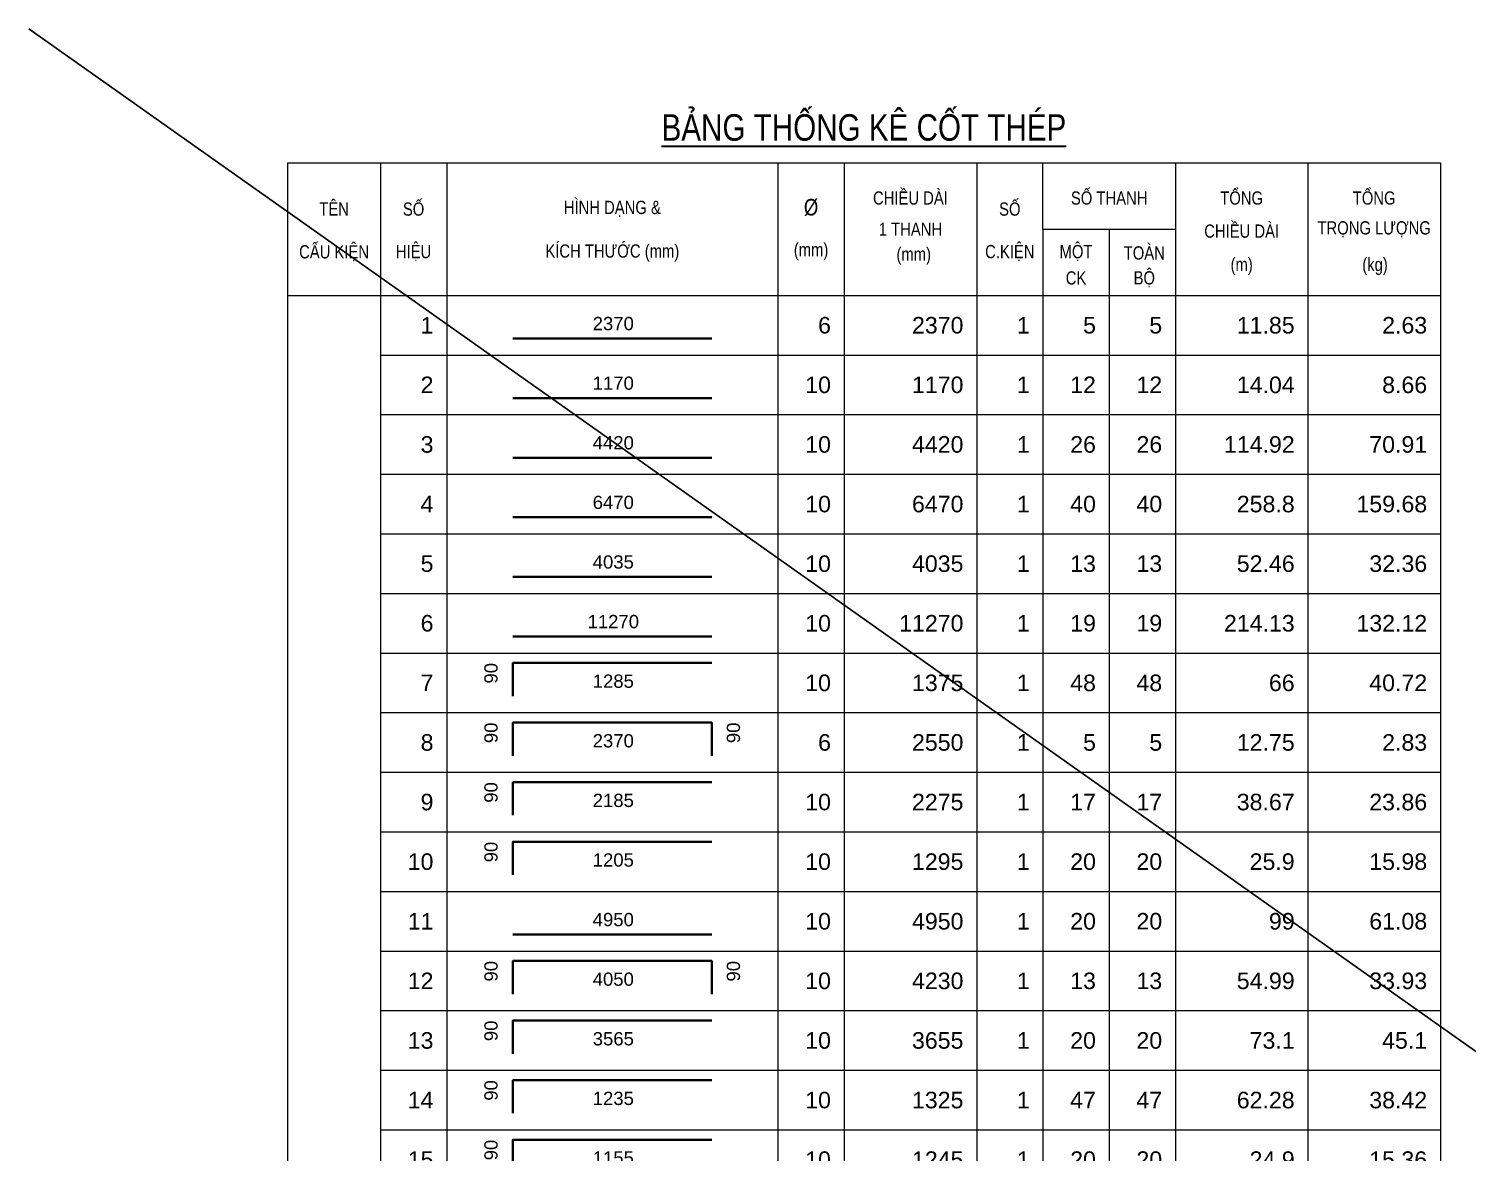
# Model space of a CAD drawing. Header units: millimetres. Extents: x -529861 to -223882, y -171969 to 61504.
# Drawn here: x -329811 to -315046, y -160501 to -148965 of the extents above; entities that cross this region are included whole.
import ezdxf
from ezdxf.enums import TextEntityAlignment as Align

# ---------------------------------------------------------------- set-up
doc = ezdxf.new("R2010")
doc.units = ezdxf.units.MM
doc.header["$LTSCALE"] = 5000
for name, color, linetype, lineweight in [('kata_net khung', 3, 'Continuous', 20), ('kata_text', 7, 'Continuous', 30), ('kata_thep chu', 1, 'Continuous', 35)]:
    doc.layers.add(name, color=color, linetype=linetype, lineweight=lineweight)
doc.layers.add('KCS_Plotter', color=11, linetype='Continuous', plot=False)
doc.styles.add('kata_text', font='arial.ttf', dxfattribs={"width": 0.8})

# ---------------------------------------------------------------- blocks, each defined once
blk = doc.blocks.new('dang01')
at = {"layer": 'kata_net khung'}
for p, q in [((0, 0), (0, -900)), ((1405, 0), (1405, -900)), ((2405, 0), (2405, -900)), ((7405, 0), (7405, -900)), ((8405, 0), (8405, -900)), ((10405, 0), (10405, -900)), ((11405, 0), (11405, -900)), ((12405, 0), (12405, -900)), ((13405, 0), (13405, -900)), ((15405, 0), (15405, -900)), ((17405, 0), (17405, -900)), ((1405, -900), (17405, -900))]:
    blk.add_line(p, q, dxfattribs=at)
at = {"layer": 'kata_thep chu'}
blk.add_line((3405, -650), (6405, -650), dxfattribs=at)
at = {"layer": 'kata_text', "style": 'kata_text'}
for p in [(2205, -450), (8205, -450), (10205, -450), (11205, -450), (12205, -450), (13205, -450), (15205, -450), (17205, -450)]:
    blk.add_attdef('D03', text='', height=250, dxfattribs=at).set_placement(p, align=Align.MIDDLE_RIGHT)
blk.add_attdef('00000000', text='', height=200, dxfattribs=at).set_placement((4920, -425), align=Align.MIDDLE_CENTER)
blk = doc.blocks.new('dang03')
at = {"layer": 'kata_net khung'}
for p, q in [((0, 0), (0, -900)), ((1405, 0), (1405, -900)), ((2405, 0), (2405, -900)), ((7405, 0), (7405, -900)), ((8405, 0), (8405, -900)), ((10405, 0), (10405, -900)), ((11405, 0), (11405, -900)), ((12405, 0), (12405, -900)), ((13405, 0), (13405, -900)), ((15405, 0), (15405, -900)), ((17405, 0), (17405, -900)), ((1405, -900), (17405, -900))]:
    blk.add_line(p, q, dxfattribs=at)
at = {"layer": 'kata_thep chu'}
blk.add_lwpolyline([(3405, -650), (3405, -150), (6405, -150)], dxfattribs=at)
at = {"layer": 'kata_text', "style": 'kata_text'}
blk.add_attdef('09', text='', height=200, rotation=90, dxfattribs=at).set_placement((3073, -150), align=Align.MIDDLE_RIGHT)
for tag, p in [('10', (2205, -450)), ('07', (8205, -450)), ('06', (10205, -450)), ('05', (11205, -450)), ('04', (12205, -450)), ('03', (13205, -450)), ('02', (15205, -450)), ('01', (17205, -450))]:
    blk.add_attdef(tag, text='', height=250, dxfattribs=at).set_placement(p, align=Align.MIDDLE_RIGHT)
blk.add_attdef('08', text='', height=200, dxfattribs=at).set_placement((4920, -425), align=Align.MIDDLE_CENTER)
blk = doc.blocks.new('dang04')
at = {"layer": 'kata_net khung'}
for p, q in [((0, 0), (0, -900)), ((1405, 0), (1405, -900)), ((2405, 0), (2405, -900)), ((7405, 0), (7405, -900)), ((8405, 0), (8405, -900)), ((10405, 0), (10405, -900)), ((11405, 0), (11405, -900)), ((12405, 0), (12405, -900)), ((13405, 0), (13405, -900)), ((15405, 0), (15405, -900)), ((17405, 0), (17405, -900)), ((1405, -900), (17405, -900))]:
    blk.add_line(p, q, dxfattribs=at)
at = {"layer": 'kata_thep chu'}
blk.add_lwpolyline([(3405, -650), (3405, -150), (6405, -150), (6405, -650)], dxfattribs=at)
at = {"layer": 'kata_text', "style": 'kata_text'}
for p in [(3073, -150), (6733, -150)]:
    blk.add_attdef('D03', text='', height=200, rotation=90, dxfattribs=at).set_placement(p, align=Align.MIDDLE_RIGHT)
for p in [(2205, -450), (8205, -450), (10205, -450), (11205, -450), (12205, -450), (13205, -450), (15205, -450), (17205, -450)]:
    blk.add_attdef('D03', text='', height=250, dxfattribs=at).set_placement(p, align=Align.MIDDLE_RIGHT)
blk.add_attdef('D03', text='', height=200, dxfattribs=at).set_placement((4920, -425), align=Align.MIDDLE_CENTER)
blk = doc.blocks.new('Tieude')
at = {"layer": 'kata_net khung'}
for p, q in [((0, 2000), (0, 0)), ((0, 2000), (17405, 2000)), ((1405, 2000), (1405, 0)), ((2405, 2000), (2405, 0)), ((7405, 2000), (7405, 0)), ((8405, 2000), (8405, 0)), ((10405, 2000), (10405, 0)), ((11405, 1000), (11405, 2000)), ((13405, 2000), (13405, 0)), ((15405, 2000), (15405, 0)), ((17405, 2000), (17405, 0)), ((11405, 1000), (13405, 1000)), ((11405, 1000), (11405, 0)), ((12405, 1000), (12405, 0)), ((0, 0), (17405, 0))]:
    blk.add_line(p, q, dxfattribs=at)
at = {"layer": 'kata_text', "style": 'kata_text', "width": 0.8}
for s, height, p in [('%%UBẢNG THỐNG KÊ CỐT THÉP', 400, (8703, 2594)), ('CHIỀU DÀI', 200, (9405, 1500)), ('SỐ THANH', 200, (12405, 1500)), ('TỔNG', 200, (14405, 1500)), ('TỔNG', 200, (16405, 1500)), ('TÊN', 200, (705, 1333)), ('SỐ', 200, (1905, 1333)), ('HÌNH DẠNG &', 200, (4905, 1333)), ('%%C', 250, (7905, 1333)), ('SỐ', 200, (10905, 1333)), ('1 THANH', 200, (9405, 1000)), ('CHIỀU DÀI', 200, (14405, 1000)), ('TRỌNG LƯỢNG', 200, (16405, 1000)), ('CẤU KIỆN', 200, (705, 667)), ('HIỆU', 200, (1905, 667)), ('KÍCH THƯỚC (mm)', 200, (4905, 667)), ('(mm)', 200, (7905, 667)), ('(mm)', 200, (9455, 599)), ('C.KIỆN', 200, (10905, 667)), ('MỘT', 200, (11905, 667)), ('TOÀN', 200, (12935, 667)), ('(m)', 200, (14405, 443)), ('(kg)', 200, (16418, 443)), ('CK', 200, (11905, 264)), ('BỘ', 200, (12935, 271))]:
    blk.add_text(s, height=height, dxfattribs=at).set_placement(p, align=Align.MIDDLE)

msp = doc.modelspace()

# ---------------------------------------------------------------- linework, layer by layer
at = {"layer": 'KCS_Plotter', "linetype": 'ByBlock', "ltscale": 1500}
msp.add_line((-329811.02, -148964.82), (-297279.39, -171969.32), dxfattribs=at)

# ---------------------------------------------------------------- block references
at = {"layer": 'kata_net khung', "linetype": 'ByBlock', "ltscale": 1500, "xscale": 0.68, "yscale": 0.68, "zscale": 0.68}
msp.add_blockref('Tieude', (-327156.41, -151703.11), dxfattribs=at)
at = {"layer": 'kata_net khung', "linetype": 'ByBlock', "ltscale": 1500}
ref = msp.add_blockref('dang01', (-327156.41, -151703.11), dxfattribs=dict(at, xscale=0.68, yscale=0.68, zscale=0.68))
ref.add_attrib('D03', '1', dxfattribs={"layer": 'kata_text', "height": 170, "style": 'kata_text'}).set_placement((-325656.81, -152009.11), align=Align.MIDDLE_RIGHT)
ref.add_attrib('00000000', '2370', dxfattribs={"layer": 'kata_text', "height": 136, "style": 'kata_text'}).set_placement((-323811.07, -151991.93), align=Align.MIDDLE_CENTER)
ref.add_attrib('D03', '6', dxfattribs={"layer": 'kata_text', "height": 170, "style": 'kata_text'}).set_placement((-321576.81, -152009.11), align=Align.MIDDLE_RIGHT)
ref.add_attrib('D03', '2370', dxfattribs={"layer": 'kata_text', "height": 170, "style": 'kata_text'}).set_placement((-320216.81, -152009.11), align=Align.MIDDLE_RIGHT)
ref.add_attrib('D03', '1', dxfattribs={"layer": 'kata_text', "height": 170, "style": 'kata_text'}).set_placement((-319536.81, -152009.11), align=Align.MIDDLE_RIGHT)
ref.add_attrib('D03', '5', dxfattribs={"layer": 'kata_text', "height": 170, "style": 'kata_text'}).set_placement((-318856.81, -152009.11), align=Align.MIDDLE_RIGHT)
ref.add_attrib('D03', '5', dxfattribs={"layer": 'kata_text', "height": 170, "style": 'kata_text'}).set_placement((-318176.81, -152008.88), align=Align.MIDDLE_RIGHT)
ref.add_attrib('D03', '11.85', dxfattribs={"layer": 'kata_text', "height": 170, "style": 'kata_text'}).set_placement((-316816.81, -152009.11), align=Align.MIDDLE_RIGHT)
ref.add_attrib('D03', '2.63', dxfattribs={"layer": 'kata_text', "height": 170, "style": 'kata_text'}).set_placement((-315456.81, -152009.11), align=Align.MIDDLE_RIGHT)
ref = msp.add_blockref('dang01', (-327156.41, -152315.11), dxfattribs=dict(at, xscale=0.68, yscale=0.68, zscale=0.68))
ref.add_attrib('D03', '2', dxfattribs={"layer": 'kata_text', "height": 170, "style": 'kata_text'}).set_placement((-325656.81, -152621.11), align=Align.MIDDLE_RIGHT)
ref.add_attrib('00000000', '1170', dxfattribs={"layer": 'kata_text', "height": 136, "style": 'kata_text'}).set_placement((-323811.07, -152603.93), align=Align.MIDDLE_CENTER)
ref.add_attrib('D03', '10', dxfattribs={"layer": 'kata_text', "height": 170, "style": 'kata_text'}).set_placement((-321576.81, -152621.11), align=Align.MIDDLE_RIGHT)
ref.add_attrib('D03', '1170', dxfattribs={"layer": 'kata_text', "height": 170, "style": 'kata_text'}).set_placement((-320216.81, -152621.11), align=Align.MIDDLE_RIGHT)
ref.add_attrib('D03', '1', dxfattribs={"layer": 'kata_text', "height": 170, "style": 'kata_text'}).set_placement((-319536.81, -152621.11), align=Align.MIDDLE_RIGHT)
ref.add_attrib('D03', '12', dxfattribs={"layer": 'kata_text', "height": 170, "style": 'kata_text'}).set_placement((-318856.81, -152621.11), align=Align.MIDDLE_RIGHT)
ref.add_attrib('D03', '12', dxfattribs={"layer": 'kata_text', "height": 170, "style": 'kata_text'}).set_placement((-318176.81, -152620.88), align=Align.MIDDLE_RIGHT)
ref.add_attrib('D03', '14.04', dxfattribs={"layer": 'kata_text', "height": 170, "style": 'kata_text'}).set_placement((-316816.81, -152621.11), align=Align.MIDDLE_RIGHT)
ref.add_attrib('D03', '8.66', dxfattribs={"layer": 'kata_text', "height": 170, "style": 'kata_text'}).set_placement((-315456.81, -152621.11), align=Align.MIDDLE_RIGHT)
ref = msp.add_blockref('dang01', (-327156.41, -152927.11), dxfattribs=dict(at, xscale=0.68, yscale=0.68, zscale=0.68))
ref.add_attrib('D03', '3', dxfattribs={"layer": 'kata_text', "height": 170, "style": 'kata_text'}).set_placement((-325656.81, -153233.11), align=Align.MIDDLE_RIGHT)
ref.add_attrib('00000000', '4420', dxfattribs={"layer": 'kata_text', "height": 136, "style": 'kata_text'}).set_placement((-323811.07, -153215.93), align=Align.MIDDLE_CENTER)
ref.add_attrib('D03', '10', dxfattribs={"layer": 'kata_text', "height": 170, "style": 'kata_text'}).set_placement((-321576.81, -153233.11), align=Align.MIDDLE_RIGHT)
ref.add_attrib('D03', '4420', dxfattribs={"layer": 'kata_text', "height": 170, "style": 'kata_text'}).set_placement((-320216.81, -153233.11), align=Align.MIDDLE_RIGHT)
ref.add_attrib('D03', '1', dxfattribs={"layer": 'kata_text', "height": 170, "style": 'kata_text'}).set_placement((-319536.81, -153233.11), align=Align.MIDDLE_RIGHT)
ref.add_attrib('D03', '26', dxfattribs={"layer": 'kata_text', "height": 170, "style": 'kata_text'}).set_placement((-318856.81, -153233.11), align=Align.MIDDLE_RIGHT)
ref.add_attrib('D03', '26', dxfattribs={"layer": 'kata_text', "height": 170, "style": 'kata_text'}).set_placement((-318176.81, -153232.88), align=Align.MIDDLE_RIGHT)
ref.add_attrib('D03', '114.92', dxfattribs={"layer": 'kata_text', "height": 170, "style": 'kata_text'}).set_placement((-316816.81, -153233.11), align=Align.MIDDLE_RIGHT)
ref.add_attrib('D03', '70.91', dxfattribs={"layer": 'kata_text', "height": 170, "style": 'kata_text'}).set_placement((-315456.81, -153233.11), align=Align.MIDDLE_RIGHT)
ref = msp.add_blockref('dang01', (-327156.41, -153539.11), dxfattribs=dict(at, xscale=0.68, yscale=0.68, zscale=0.68))
ref.add_attrib('D03', '4', dxfattribs={"layer": 'kata_text', "height": 170, "style": 'kata_text'}).set_placement((-325656.81, -153845.11), align=Align.MIDDLE_RIGHT)
ref.add_attrib('00000000', '6470', dxfattribs={"layer": 'kata_text', "height": 136, "style": 'kata_text'}).set_placement((-323811.07, -153827.93), align=Align.MIDDLE_CENTER)
ref.add_attrib('D03', '10', dxfattribs={"layer": 'kata_text', "height": 170, "style": 'kata_text'}).set_placement((-321576.81, -153845.11), align=Align.MIDDLE_RIGHT)
ref.add_attrib('D03', '6470', dxfattribs={"layer": 'kata_text', "height": 170, "style": 'kata_text'}).set_placement((-320216.81, -153845.11), align=Align.MIDDLE_RIGHT)
ref.add_attrib('D03', '1', dxfattribs={"layer": 'kata_text', "height": 170, "style": 'kata_text'}).set_placement((-319536.81, -153845.11), align=Align.MIDDLE_RIGHT)
ref.add_attrib('D03', '40', dxfattribs={"layer": 'kata_text', "height": 170, "style": 'kata_text'}).set_placement((-318856.81, -153845.11), align=Align.MIDDLE_RIGHT)
ref.add_attrib('D03', '40', dxfattribs={"layer": 'kata_text', "height": 170, "style": 'kata_text'}).set_placement((-318176.81, -153844.88), align=Align.MIDDLE_RIGHT)
ref.add_attrib('D03', '258.8', dxfattribs={"layer": 'kata_text', "height": 170, "style": 'kata_text'}).set_placement((-316816.81, -153845.11), align=Align.MIDDLE_RIGHT)
ref.add_attrib('D03', '159.68', dxfattribs={"layer": 'kata_text', "height": 170, "style": 'kata_text'}).set_placement((-315456.81, -153845.11), align=Align.MIDDLE_RIGHT)
ref = msp.add_blockref('dang01', (-327156.41, -154151.11), dxfattribs=dict(at, xscale=0.68, yscale=0.68, zscale=0.68))
ref.add_attrib('D03', '5', dxfattribs={"layer": 'kata_text', "height": 170, "style": 'kata_text'}).set_placement((-325656.81, -154457.11), align=Align.MIDDLE_RIGHT)
ref.add_attrib('00000000', '4035', dxfattribs={"layer": 'kata_text', "height": 136, "style": 'kata_text'}).set_placement((-323811.07, -154439.93), align=Align.MIDDLE_CENTER)
ref.add_attrib('D03', '10', dxfattribs={"layer": 'kata_text', "height": 170, "style": 'kata_text'}).set_placement((-321576.81, -154457.11), align=Align.MIDDLE_RIGHT)
ref.add_attrib('D03', '4035', dxfattribs={"layer": 'kata_text', "height": 170, "style": 'kata_text'}).set_placement((-320216.81, -154457.11), align=Align.MIDDLE_RIGHT)
ref.add_attrib('D03', '1', dxfattribs={"layer": 'kata_text', "height": 170, "style": 'kata_text'}).set_placement((-319536.81, -154457.11), align=Align.MIDDLE_RIGHT)
ref.add_attrib('D03', '13', dxfattribs={"layer": 'kata_text', "height": 170, "style": 'kata_text'}).set_placement((-318856.81, -154457.11), align=Align.MIDDLE_RIGHT)
ref.add_attrib('D03', '13', dxfattribs={"layer": 'kata_text', "height": 170, "style": 'kata_text'}).set_placement((-318176.81, -154456.88), align=Align.MIDDLE_RIGHT)
ref.add_attrib('D03', '52.46', dxfattribs={"layer": 'kata_text', "height": 170, "style": 'kata_text'}).set_placement((-316816.81, -154457.11), align=Align.MIDDLE_RIGHT)
ref.add_attrib('D03', '32.36', dxfattribs={"layer": 'kata_text', "height": 170, "style": 'kata_text'}).set_placement((-315456.81, -154457.11), align=Align.MIDDLE_RIGHT)
ref = msp.add_blockref('dang01', (-327156.41, -154763.11), dxfattribs=dict(at, xscale=0.68, yscale=0.68, zscale=0.68))
ref.add_attrib('D03', '6', dxfattribs={"layer": 'kata_text', "height": 170, "style": 'kata_text'}).set_placement((-325656.81, -155069.11), align=Align.MIDDLE_RIGHT)
ref.add_attrib('00000000', '11270', dxfattribs={"layer": 'kata_text', "height": 136, "style": 'kata_text'}).set_placement((-323811.07, -155051.93), align=Align.MIDDLE_CENTER)
ref.add_attrib('D03', '10', dxfattribs={"layer": 'kata_text', "height": 170, "style": 'kata_text'}).set_placement((-321576.81, -155069.11), align=Align.MIDDLE_RIGHT)
ref.add_attrib('D03', '11270', dxfattribs={"layer": 'kata_text', "height": 170, "style": 'kata_text'}).set_placement((-320216.81, -155069.11), align=Align.MIDDLE_RIGHT)
ref.add_attrib('D03', '1', dxfattribs={"layer": 'kata_text', "height": 170, "style": 'kata_text'}).set_placement((-319536.81, -155069.11), align=Align.MIDDLE_RIGHT)
ref.add_attrib('D03', '19', dxfattribs={"layer": 'kata_text', "height": 170, "style": 'kata_text'}).set_placement((-318856.81, -155069.11), align=Align.MIDDLE_RIGHT)
ref.add_attrib('D03', '19', dxfattribs={"layer": 'kata_text', "height": 170, "style": 'kata_text'}).set_placement((-318176.81, -155068.88), align=Align.MIDDLE_RIGHT)
ref.add_attrib('D03', '214.13', dxfattribs={"layer": 'kata_text', "height": 170, "style": 'kata_text'}).set_placement((-316816.81, -155069.11), align=Align.MIDDLE_RIGHT)
ref.add_attrib('D03', '132.12', dxfattribs={"layer": 'kata_text', "height": 170, "style": 'kata_text'}).set_placement((-315456.81, -155069.11), align=Align.MIDDLE_RIGHT)
at = {"layer": 'kata_net khung', "linetype": 'ByBlock', "ltscale": 1500, "xscale": 0.68, "yscale": 0.68, "zscale": 0.68}
for p, values in [((-327156.41, -155375.11), {'10': '7', '09': '90', '08': '1285', '07': '10', '06': '1375', '05': '1', '04': '48', '03': '48', '02': '66', '01': '40.72'}), ((-327156.41, -156599.11), {'10': '9', '09': '90', '08': '2185', '07': '10', '06': '2275', '05': '1', '04': '17', '03': '17', '02': '38.67', '01': '23.86'}), ((-327156.41, -157211.11), {'10': '10', '09': '90', '08': '1205', '07': '10', '06': '1295', '05': '1', '04': '20', '03': '20', '02': '25.9', '01': '15.98'}), ((-327156.41, -159047.11), {'10': '13', '09': '90', '08': '3565', '07': '10', '06': '3655', '05': '1', '04': '20', '03': '20', '02': '73.1', '01': '45.1'}), ((-327156.41, -159659.11), {'10': '14', '09': '90', '08': '1235', '07': '10', '06': '1325', '05': '1', '04': '47', '03': '47', '02': '62.28', '01': '38.42'}), ((-327156.41, -160271.11), {'10': '15', '09': '90', '08': '1155', '07': '10', '06': '1245', '05': '1', '04': '20', '03': '20', '02': '24.9', '01': '15.36'})]:
    msp.add_blockref('dang03', p, dxfattribs=at).add_auto_attribs(values)
at = {"layer": 'kata_net khung', "linetype": 'ByBlock', "ltscale": 1500}
ref = msp.add_blockref('dang04', (-327156.41, -155987.11), dxfattribs=dict(at, xscale=0.68, yscale=0.68, zscale=0.68))
ref.add_attrib('D03', '8', dxfattribs={"layer": 'kata_text', "height": 170, "style": 'kata_text'}).set_placement((-325656.81, -156293.11), align=Align.MIDDLE_RIGHT)
ref.add_attrib('D03', '90', dxfattribs={"layer": 'kata_text', "height": 136, "rotation": 90, "style": 'kata_text'}).set_placement((-325066.53, -156089.11), align=Align.MIDDLE_RIGHT)
ref.add_attrib('D03', '2370', dxfattribs={"layer": 'kata_text', "height": 136, "style": 'kata_text'}).set_placement((-323811.07, -156275.93), align=Align.MIDDLE_CENTER)
ref.add_attrib('D03', '90', dxfattribs={"layer": 'kata_text', "height": 136, "rotation": 90, "style": 'kata_text'}).set_placement((-322578.3, -156089.11), align=Align.MIDDLE_RIGHT)
ref.add_attrib('D03', '6', dxfattribs={"layer": 'kata_text', "height": 170, "style": 'kata_text'}).set_placement((-321576.81, -156293.11), align=Align.MIDDLE_RIGHT)
ref.add_attrib('D03', '2550', dxfattribs={"layer": 'kata_text', "height": 170, "style": 'kata_text'}).set_placement((-320216.81, -156293.11), align=Align.MIDDLE_RIGHT)
ref.add_attrib('D03', '1', dxfattribs={"layer": 'kata_text', "height": 170, "style": 'kata_text'}).set_placement((-319536.81, -156293.11), align=Align.MIDDLE_RIGHT)
ref.add_attrib('D03', '5', dxfattribs={"layer": 'kata_text', "height": 170, "style": 'kata_text'}).set_placement((-318856.81, -156293.11), align=Align.MIDDLE_RIGHT)
ref.add_attrib('D03', '5', dxfattribs={"layer": 'kata_text', "height": 170, "style": 'kata_text'}).set_placement((-318176.81, -156292.88), align=Align.MIDDLE_RIGHT)
ref.add_attrib('D03', '12.75', dxfattribs={"layer": 'kata_text', "height": 170, "style": 'kata_text'}).set_placement((-316816.81, -156293.11), align=Align.MIDDLE_RIGHT)
ref.add_attrib('D03', '2.83', dxfattribs={"layer": 'kata_text', "height": 170, "style": 'kata_text'}).set_placement((-315456.81, -156293.11), align=Align.MIDDLE_RIGHT)
ref = msp.add_blockref('dang01', (-327156.41, -157823.11), dxfattribs=dict(at, xscale=0.68, yscale=0.68, zscale=0.68))
ref.add_attrib('D03', '11', dxfattribs={"layer": 'kata_text', "height": 170, "style": 'kata_text'}).set_placement((-325656.81, -158129.11), align=Align.MIDDLE_RIGHT)
ref.add_attrib('00000000', '4950', dxfattribs={"layer": 'kata_text', "height": 136, "style": 'kata_text'}).set_placement((-323811.07, -158111.93), align=Align.MIDDLE_CENTER)
ref.add_attrib('D03', '10', dxfattribs={"layer": 'kata_text', "height": 170, "style": 'kata_text'}).set_placement((-321576.81, -158129.11), align=Align.MIDDLE_RIGHT)
ref.add_attrib('D03', '4950', dxfattribs={"layer": 'kata_text', "height": 170, "style": 'kata_text'}).set_placement((-320216.81, -158129.11), align=Align.MIDDLE_RIGHT)
ref.add_attrib('D03', '1', dxfattribs={"layer": 'kata_text', "height": 170, "style": 'kata_text'}).set_placement((-319536.81, -158129.11), align=Align.MIDDLE_RIGHT)
ref.add_attrib('D03', '20', dxfattribs={"layer": 'kata_text', "height": 170, "style": 'kata_text'}).set_placement((-318856.81, -158129.11), align=Align.MIDDLE_RIGHT)
ref.add_attrib('D03', '20', dxfattribs={"layer": 'kata_text', "height": 170, "style": 'kata_text'}).set_placement((-318176.81, -158128.88), align=Align.MIDDLE_RIGHT)
ref.add_attrib('D03', '99', dxfattribs={"layer": 'kata_text', "height": 170, "style": 'kata_text'}).set_placement((-316816.81, -158129.11), align=Align.MIDDLE_RIGHT)
ref.add_attrib('D03', '61.08', dxfattribs={"layer": 'kata_text', "height": 170, "style": 'kata_text'}).set_placement((-315456.81, -158129.11), align=Align.MIDDLE_RIGHT)
ref = msp.add_blockref('dang04', (-327156.41, -158435.11), dxfattribs=dict(at, xscale=0.68, yscale=0.68, zscale=0.68))
ref.add_attrib('D03', '12', dxfattribs={"layer": 'kata_text', "height": 170, "style": 'kata_text'}).set_placement((-325656.81, -158741.11), align=Align.MIDDLE_RIGHT)
ref.add_attrib('D03', '90', dxfattribs={"layer": 'kata_text', "height": 136, "rotation": 90, "style": 'kata_text'}).set_placement((-325066.53, -158537.11), align=Align.MIDDLE_RIGHT)
ref.add_attrib('D03', '4050', dxfattribs={"layer": 'kata_text', "height": 136, "style": 'kata_text'}).set_placement((-323811.07, -158723.93), align=Align.MIDDLE_CENTER)
ref.add_attrib('D03', '90', dxfattribs={"layer": 'kata_text', "height": 136, "rotation": 90, "style": 'kata_text'}).set_placement((-322578.3, -158537.11), align=Align.MIDDLE_RIGHT)
ref.add_attrib('D03', '10', dxfattribs={"layer": 'kata_text', "height": 170, "style": 'kata_text'}).set_placement((-321576.81, -158741.11), align=Align.MIDDLE_RIGHT)
ref.add_attrib('D03', '4230', dxfattribs={"layer": 'kata_text', "height": 170, "style": 'kata_text'}).set_placement((-320216.81, -158741.11), align=Align.MIDDLE_RIGHT)
ref.add_attrib('D03', '1', dxfattribs={"layer": 'kata_text', "height": 170, "style": 'kata_text'}).set_placement((-319536.81, -158741.11), align=Align.MIDDLE_RIGHT)
ref.add_attrib('D03', '13', dxfattribs={"layer": 'kata_text', "height": 170, "style": 'kata_text'}).set_placement((-318856.81, -158741.11), align=Align.MIDDLE_RIGHT)
ref.add_attrib('D03', '13', dxfattribs={"layer": 'kata_text', "height": 170, "style": 'kata_text'}).set_placement((-318176.81, -158740.88), align=Align.MIDDLE_RIGHT)
ref.add_attrib('D03', '54.99', dxfattribs={"layer": 'kata_text', "height": 170, "style": 'kata_text'}).set_placement((-316816.81, -158741.11), align=Align.MIDDLE_RIGHT)
ref.add_attrib('D03', '33.93', dxfattribs={"layer": 'kata_text', "height": 170, "style": 'kata_text'}).set_placement((-315456.81, -158741.11), align=Align.MIDDLE_RIGHT)

doc.saveas('drawing.dxf')
